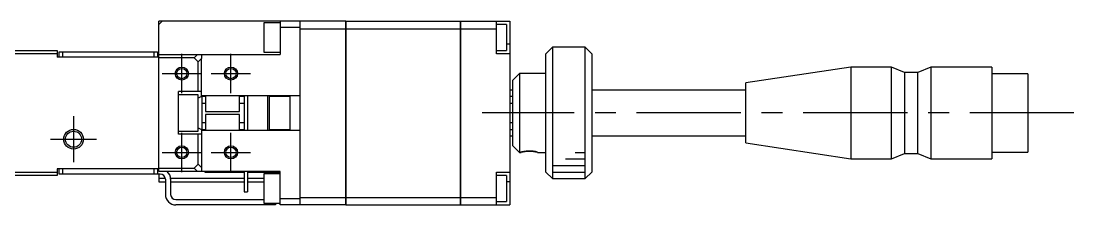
# Model space of a CAD drawing. Extents: x -2 to 850, y -8 to 499.
# Drawn here: x 269.1 to 429.7, y 471.2 to 499.2 of the extents above; entities that cross this region are included whole.
import ezdxf

# ---------------------------------------------------------------- set-up
doc = ezdxf.new("R2010")
doc.units = 0
doc.header["$LTSCALE"] = 0.5
doc.linetypes.add('CENTER', pattern=[50.8, 31.75, -6.35, 6.35, -6.35])
for name, color, linetype in [('MSM_CENTER', 1, 'CENTER'), ('MSM_CONTINUOUS', 7, 'CONTINUOUS'), ('MSM_NARROW', 5, 'CONTINUOUS')]:
    doc.layers.add(name, color=color, linetype=linetype)

msp = doc.modelspace()

# ---------------------------------------------------------------- linework, layer by layer
at = {"layer": 'MSM_CENTER'}
for p, q in [((293.65, 488.2), (293.65, 494.2)), ((301.15, 488.2), (301.15, 494.2)), ((290.65, 491.2), (296.65, 491.2)), ((298.15, 491.2), (304.15, 491.2)), ((429.68, 485.2), (339.43, 485.2)), ((277.15, 484.7), (277.15, 477.7)), ((293.65, 476.2), (293.65, 482.2)), ((301.15, 476.2), (301.15, 482.2)), ((273.65, 481.2), (280.65, 481.2)), ((290.65, 479.2), (296.65, 479.2)), ((298.15, 479.2), (304.15, 479.2))]:
    msp.add_line(p, q, dxfattribs=at)
at = {"layer": 'MSM_CONTINUOUS'}
for p, q in [((290.15, 498.7), (290.65, 499.2)), ((318.64, 499.2), (290.15, 499.2)), ((290.15, 476.7), (290.15, 499.2)), ((306.15, 498.95), (306.15, 494.45)), ((308.65, 498.95), (306.15, 498.95)), ((308.65, 499.2), (308.65, 494.1)), ((311.65, 498.2), (308.65, 498.2)), ((311.65, 499.2), (311.65, 471.2)), ((311.65, 498.04), (318.64, 498.04)), ((318.64, 471.2), (318.64, 499.2)), ((318.65, 499.19), (318.64, 499.19)), ((318.65, 498.04), (318.64, 498.04)), ((318.65, 499.2), (336.14, 499.2)), ((318.65, 499.2), (318.65, 471.2)), ((318.65, 498.04), (336.14, 498.04)), ((336.14, 471.2), (336.14, 499.2)), ((336.15, 499.19), (336.14, 499.19)), ((336.15, 498.04), (336.14, 498.04)), ((336.15, 499.2), (343.65, 499.2)), ((336.15, 499.2), (336.15, 471.2)), ((336.15, 498.04), (341.65, 498.04)), ((341.65, 494.2), (341.65, 499.2)), ((343.15, 498.7), (341.65, 498.7)), ((343.15, 498.7), (343.15, 494.7)), ((343.65, 499.2), (343.65, 471.2)), ((261.15, 494.7), (274.65, 494.7)), ((274.65, 494.7), (274.65, 493.7)), ((274.95, 493.7), (274.95, 494.5)), ((274.95, 494.5), (289.95, 494.5)), ((275.45, 494.5), (275.45, 493.7)), ((289.45, 493.7), (289.45, 494.5)), ((289.95, 494.5), (289.95, 493.7)), ((306.15, 494.45), (308.65, 494.45)), ((341.65, 494.7), (343.15, 494.7)), ((343.65, 495.7), (343.15, 495.7)), ((350.15, 495.2), (349.15, 494.2)), ((350.15, 495.2), (350.15, 475.2)), ((355.15, 495.2), (350.15, 495.2)), ((355.15, 475.2), (355.15, 495.2)), ((356.15, 494.2), (355.15, 495.2)), ((274.65, 494.2), (261.15, 494.2)), ((290.15, 493.7), (274.65, 493.7)), ((290.15, 494.1), (296.65, 494.1)), ((295.53, 493.6), (290.15, 493.6)), ((295.53, 493.6), (296.03, 494.1)), ((296.15, 492.99), (295.53, 493.6)), ((296.65, 493.49), (296.15, 492.99)), ((296.15, 488.45), (296.15, 492.99)), ((296.65, 494.1), (296.65, 493.49)), ((296.65, 494.1), (308.65, 494.1)), ((296.65, 487.69), (296.65, 493.49)), ((343.65, 494.2), (341.65, 494.2)), ((349.15, 476.2), (349.15, 494.2)), ((356.15, 494.2), (356.15, 476.2)), ((395.65, 492.2), (379.65, 489.77)), ((395.65, 492.2), (395.65, 478.2)), ((401.85, 492.2), (395.65, 492.2)), ((401.85, 478.2), (401.85, 492.2)), ((403.85, 491.35), (401.85, 492.2)), ((403.85, 491.35), (403.85, 479.05)), ((405.85, 491.35), (403.85, 491.35)), ((407.85, 492.2), (405.85, 491.35)), ((405.85, 479.05), (405.85, 491.35)), ((407.85, 492.2), (407.85, 478.2)), ((417.15, 492.2), (407.85, 492.2)), ((417.15, 492.2), (417.15, 478.2)), ((344.15, 490.2), (345.15, 491.2)), ((344.15, 480.2), (344.15, 490.2)), ((349.15, 491.2), (345.15, 491.2)), ((345.15, 491.2), (345.15, 479.2)), ((379.65, 480.63), (379.65, 489.77)), ((422.65, 491.15), (417.15, 491.15)), ((422.65, 491.15), (422.65, 479.25)), ((296.65, 488.45), (293.15, 488.45)), ((293.15, 481.95), (293.15, 488.45)), ((344.15, 488.7), (343.65, 488.7)), ((379.65, 488.7), (356.15, 488.7)), ((296.15, 487.95), (293.15, 487.95)), ((296.15, 482.45), (296.15, 487.95)), ((296.65, 487.69), (296.15, 487.48)), ((311.65, 487.8), (296.65, 487.8)), ((296.75, 482.6), (296.75, 487.8)), ((297.25, 487.7), (296.75, 487.7)), ((296.75, 486.7), (297.25, 486.7)), ((297.15, 487.8), (297.15, 487.7)), ((297.25, 487.8), (297.25, 485.45)), ((302.45, 485.45), (302.45, 487.8)), ((303.15, 487.7), (302.45, 487.7)), ((302.45, 486.7), (303.15, 486.7)), ((303.15, 487.8), (303.15, 482.6)), ((303.65, 487.8), (303.65, 482.6)), ((306.75, 482.6), (306.75, 487.8)), ((306.95, 487.8), (306.95, 482.6)), ((310.15, 487.7), (306.95, 487.7)), ((310.15, 487.8), (310.15, 482.6)), ((344.15, 487.7), (343.65, 487.7)), ((343.65, 486.7), (344.15, 486.7)), ((297.25, 485.45), (302.45, 485.45)), ((297.25, 484.95), (297.25, 482.6)), ((302.45, 484.95), (297.25, 484.95)), ((302.45, 482.6), (302.45, 484.95)), ((297.25, 483.7), (296.75, 483.7)), ((303.15, 483.7), (302.45, 483.7)), ((344.15, 483.7), (343.65, 483.7)), ((293.15, 482.45), (296.15, 482.45)), ((296.65, 481.95), (293.15, 481.95)), ((296.15, 482.92), (296.65, 482.71)), ((296.15, 477.41), (296.15, 481.95)), ((296.65, 482.71), (296.65, 476.91)), ((296.65, 482.6), (311.65, 482.6)), ((296.75, 482.7), (297.25, 482.7)), ((297.15, 482.7), (297.15, 482.6)), ((302.45, 482.7), (303.15, 482.7)), ((306.95, 482.7), (310.15, 482.7)), ((343.65, 482.7), (344.15, 482.7)), ((343.65, 481.7), (344.15, 481.7)), ((356.15, 481.7), (379.65, 481.7)), ((345.15, 479.2), (344.15, 480.2)), ((379.65, 480.63), (395.65, 478.2)), ((345.15, 479.2), (345.4, 479.2)), ((347.9, 479.2), (349.15, 479.2)), ((401.85, 478.2), (403.85, 479.05)), ((403.85, 479.05), (405.85, 479.05)), ((405.85, 479.05), (407.85, 478.2)), ((417.15, 479.25), (422.65, 479.25)), ((290.15, 476.8), (295.53, 476.8)), ((295.53, 476.8), (296.15, 477.41)), ((296.03, 476.3), (295.53, 476.8)), ((296.15, 477.41), (296.65, 476.91)), ((296.65, 476.91), (296.65, 476.3)), ((395.65, 478.2), (401.85, 478.2)), ((407.85, 478.2), (417.15, 478.2)), ((274.65, 475.7), (261.65, 475.7)), ((261.76, 476.2), (274.65, 476.2)), ((290.15, 476.7), (274.65, 476.7)), ((274.65, 476.7), (274.65, 475.7)), ((274.95, 475.9), (274.95, 476.7)), ((290.35, 475.9), (274.95, 475.9)), ((275.45, 476.7), (275.45, 475.9)), ((289.45, 475.9), (289.45, 476.7)), ((289.95, 476.7), (289.95, 475.9)), ((290.15, 476.3), (290.15, 476.7)), ((308.65, 476.3), (290.15, 476.3)), ((290.15, 475.9), (290.15, 474.7)), ((291.14, 475.2), (290.15, 475.2)), ((303.15, 475.2), (291.94, 475.2)), ((297.15, 476.3), (297.15, 476.2)), ((297.15, 476.2), (303.15, 476.2)), ((303.15, 476.3), (303.15, 473.2)), ((303.65, 476.3), (303.65, 473.2)), ((303.65, 476.2), (308.65, 476.2)), ((306.15, 475.2), (303.65, 475.2)), ((306.15, 475.95), (306.15, 471.45)), ((308.65, 475.95), (306.15, 475.95)), ((308.65, 471.2), (308.65, 476.3)), ((341.65, 476.2), (343.65, 476.2)), ((341.65, 471.2), (341.65, 476.2)), ((343.15, 475.7), (341.65, 475.7)), ((343.15, 475.7), (343.15, 471.7)), ((349.15, 476.2), (350.15, 475.2)), ((350.15, 475.2), (355.15, 475.2)), ((355.15, 475.2), (356.15, 476.2)), ((290.15, 474.7), (291.15, 474.7)), ((291.15, 475.1), (291.15, 472.8)), ((291.95, 475.1), (291.95, 472.8)), ((291.95, 474.7), (303.15, 474.7)), ((303.65, 474.7), (306.15, 474.7)), ((343.65, 474.7), (343.15, 474.7)), ((292.75, 472), (306.15, 472)), ((303.15, 473.2), (303.65, 473.2)), ((308.65, 472.2), (311.65, 472.2)), ((311.65, 472.35), (318.64, 472.35)), ((318.65, 472.36), (318.64, 472.36)), ((318.65, 472.35), (336.14, 472.35)), ((336.15, 472.36), (336.14, 472.36)), ((336.15, 472.35), (341.65, 472.35)), ((307.95, 471.2), (292.75, 471.2)), ((306.15, 471.45), (308.65, 471.45)), ((307.45, 471.2), (307.45, 471.45)), ((307.95, 471.45), (307.95, 471.2)), ((318.64, 471.2), (308.65, 471.2)), ((318.65, 471.21), (318.64, 471.21)), ((318.65, 471.2), (336.14, 471.2)), ((336.15, 471.21), (336.14, 471.21)), ((336.15, 471.2), (343.65, 471.2)), ((341.65, 471.7), (343.15, 471.7))]:
    msp.add_line(p, q, dxfattribs=at)
for centre, radius in [((293.65, 491.2), 0.783), ((301.15, 491.2), 0.783), ((277.15, 481.2), 1.23), ((293.65, 479.2), 0.783), ((301.15, 479.2), 0.783)]:
    msp.add_circle(centre, radius, dxfattribs=at)
for centre, radius, start, end in [((346.65, 473.33), 6, 77.9755, 102.0245), ((290.35, 475.1), 0.8, 0, 90), ((290.35, 475.1), 1.6, 0, 48.5903), ((292.75, 472.8), 1.6, 180, 270), ((292.75, 472.8), 0.8, 180, 270)]:
    msp.add_arc(centre, radius, start, end, dxfattribs=at)
at = {"layer": 'MSM_NARROW'}
for p, q in [((347.91, 479.25), (348.15, 479.2)), ((353.65, 479.2), (355.15, 479.2)), ((350.15, 477.2), (355.15, 477.2)), ((352.15, 478.2), (355.15, 478.2)), ((350.15, 476.2), (355.15, 476.2))]:
    msp.add_line(p, q, dxfattribs=at)
for centre, radius in [((293.65, 491.2), 1), ((301.15, 491.2), 1), ((277.15, 481.2), 1.5), ((293.65, 479.2), 1), ((301.15, 479.2), 1)]:
    msp.add_circle(centre, radius, dxfattribs=at)
msp.add_arc((346.64, 473.41), 5.98, 77.788, 104.5016, dxfattribs=at)

doc.saveas('drawing.dxf')
